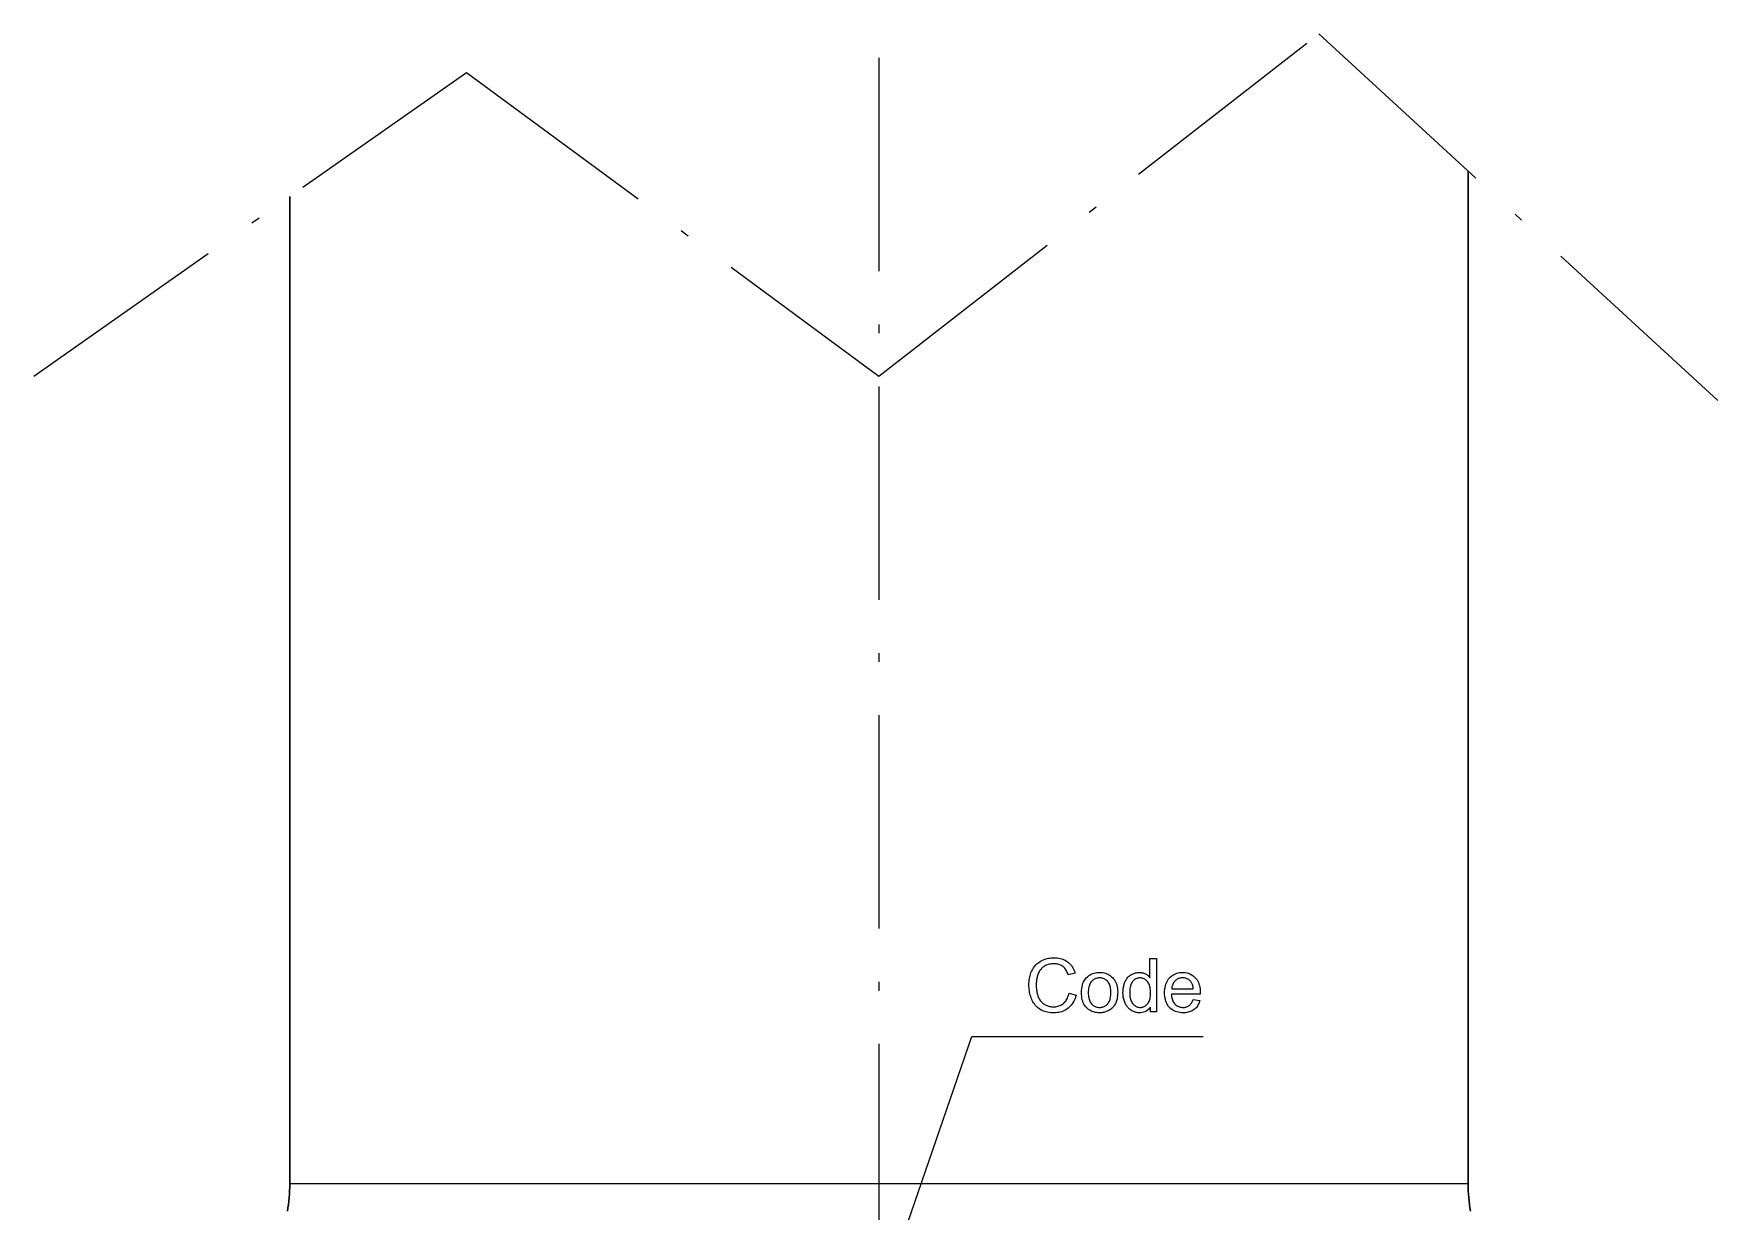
# Model space of a CAD drawing. Extents: x 0 to 420, y 0 to 594.
# Drawn here: x 225.1 to 320, y 286.7 to 352.9 of the extents above; entities that cross this region are included whole.
import ezdxf

# ---------------------------------------------------------------- set-up
doc = ezdxf.new("R2010")
doc.units = 0
doc.linetypes.add('DASHDOT', pattern=[18.5, 12, -3, 0.5, -3])

msp = doc.modelspace()

# ---------------------------------------------------------------- linework, layer by layer
at = {"linetype": 'DASHDOT', "lineweight": 13}
for p, q in [((272.683, 333.683), (297.436, 352.95)), ((297.436, 352.95), (319.964, 332.229)), ((272.683, 351.588), (272.683, 260.119)), ((225.129, 333.683), (249.474, 350.769)), ((249.474, 350.769), (272.683, 333.683))]:
    msp.add_line(p, q, dxfattribs=at)
at = {"lineweight": 30}
for p, q in [((305.833, 288.215), (305.833, 345.226)), ((239.533, 288.215), (239.533, 343.792))]:
    msp.add_line(p, q, dxfattribs=at)
at = {"lineweight": 13}
msp.add_line((288.576, 288.215), (239.533, 288.215), dxfattribs=at)
at = {"lineweight": 13, "ltscale": 0.431426}
msp.add_line((305.833, 288.215), (288.576, 288.215), dxfattribs=at)
at = {"lineweight": 13}
for points in [[(283.378, 298.943), (283.775, 298.843), (283.748, 298.747), (283.717, 298.656), (283.682, 298.57), (283.643, 298.489), (283.6, 298.412), (283.553, 298.34), (283.502, 298.272), (283.447, 298.209), (283.388, 298.151), (283.325, 298.097), (283.259, 298.048), (283.19, 298.004), (283.118, 297.966), (283.043, 297.933), (282.965, 297.904), (282.884, 297.881), (282.801, 297.863), (282.714, 297.85), (282.625, 297.843), (282.533, 297.84), (282.437, 297.842), (282.346, 297.848), (282.258, 297.858), (282.173, 297.872), (282.093, 297.889), (282.016, 297.911), (281.942, 297.937), (281.872, 297.966), (281.806, 298), (281.744, 298.038), (281.684, 298.079), (281.628, 298.124), (281.574, 298.172), (281.524, 298.224), (281.476, 298.279), (281.431, 298.338), (281.389, 298.401), (281.35, 298.467), (281.314, 298.536), (281.281, 298.61), (281.251, 298.685), (281.224, 298.762), (281.2, 298.839), (281.18, 298.918), (281.162, 298.998), (281.148, 299.079), (281.137, 299.161), (281.129, 299.244), (281.124, 299.328), (281.123, 299.414), (281.124, 299.506), (281.13, 299.596), (281.139, 299.684), (281.151, 299.77), (281.167, 299.852), (281.187, 299.933), (281.21, 300.011), (281.237, 300.087), (281.268, 300.16), (281.302, 300.231), (281.339, 300.299), (281.379, 300.364), (281.423, 300.426), (281.469, 300.484), (281.519, 300.538), (281.571, 300.59), (281.626, 300.638), (281.685, 300.682), (281.747, 300.723), (281.811, 300.761), (281.878, 300.796), (281.946, 300.826), (282.015, 300.854), (282.086, 300.877), (282.158, 300.897), (282.232, 300.913), (282.306, 300.926), (282.383, 300.935), (282.46, 300.941), (282.539, 300.942), (282.627, 300.94), (282.713, 300.933), (282.796, 300.922), (282.876, 300.906), (282.953, 300.885), (283.027, 300.86), (283.099, 300.83), (283.167, 300.796), (283.233, 300.757), (283.296, 300.713), (283.355, 300.665), (283.411, 300.614), (283.463, 300.559), (283.512, 300.5), (283.556, 300.437), (283.597, 300.371), (283.634, 300.301), (283.668, 300.227), (283.698, 300.15), (283.724, 300.069), (283.333, 299.977), (283.311, 300.04), (283.287, 300.1), (283.262, 300.157), (283.234, 300.21), (283.205, 300.259), (283.174, 300.305), (283.14, 300.348), (283.105, 300.386), (283.069, 300.422), (283.03, 300.453), (282.989, 300.482), (282.946, 300.507), (282.901, 300.53), (282.855, 300.549), (282.806, 300.565), (282.755, 300.579), (282.702, 300.589), (282.647, 300.597), (282.59, 300.601), (282.53, 300.603), (282.462, 300.601), (282.397, 300.596), (282.333, 300.588), (282.272, 300.576), (282.213, 300.561), (282.156, 300.543), (282.102, 300.521), (282.05, 300.497), (282, 300.468), (281.952, 300.437), (281.907, 300.403), (281.865, 300.366), (281.825, 300.327), (281.789, 300.286), (281.755, 300.243), (281.723, 300.197), (281.695, 300.149), (281.669, 300.099), (281.646, 300.047), (281.626, 299.992), (281.608, 299.936), (281.592, 299.879), (281.578, 299.823), (281.566, 299.766), (281.555, 299.708), (281.547, 299.65), (281.54, 299.592), (281.536, 299.534), (281.533, 299.475), (281.532, 299.416), (281.533, 299.34), (281.536, 299.267), (281.542, 299.195), (281.55, 299.125), (281.56, 299.057), (281.572, 298.992), (281.586, 298.928), (281.603, 298.866), (281.622, 298.806), (281.643, 298.748), (281.667, 298.692), (281.693, 298.639), (281.721, 298.589), (281.752, 298.542), (281.786, 298.498), (281.822, 298.457), (281.86, 298.419), (281.901, 298.383), (281.944, 298.351), (281.99, 298.321), (282.038, 298.294), (282.086, 298.27), (282.135, 298.249), (282.185, 298.231), (282.235, 298.215), (282.287, 298.202), (282.339, 298.192), (282.392, 298.185), (282.445, 298.181), (282.5, 298.18), (282.565, 298.182), (282.629, 298.187), (282.691, 298.197), (282.75, 298.211), (282.808, 298.228), (282.863, 298.249), (282.917, 298.274), (282.968, 298.303), (283.017, 298.336), (283.065, 298.372), (283.109, 298.412), (283.151, 298.457), (283.19, 298.504), (283.226, 298.556), (283.258, 298.611), (283.288, 298.67), (283.315, 298.733), (283.339, 298.799), (283.36, 298.869)], [(287.957, 297.891), (287.957, 298.165), (287.914, 298.104), (287.867, 298.049), (287.816, 298.001), (287.761, 297.959), (287.702, 297.923), (287.639, 297.894), (287.573, 297.871), (287.502, 297.855), (287.428, 297.845), (287.35, 297.842), (287.298, 297.844), (287.247, 297.848), (287.198, 297.855), (287.148, 297.865), (287.1, 297.878), (287.053, 297.894), (287.006, 297.912), (286.961, 297.934), (286.916, 297.958), (286.872, 297.985), (286.829, 298.015), (286.789, 298.047), (286.75, 298.082), (286.713, 298.118), (286.678, 298.157), (286.646, 298.198), (286.615, 298.242), (286.586, 298.287), (286.559, 298.335), (286.534, 298.385), (286.511, 298.438), (286.491, 298.491), (286.473, 298.546), (286.458, 298.603), (286.444, 298.661), (286.434, 298.721), (286.425, 298.783), (286.419, 298.845), (286.416, 298.91), (286.414, 298.976), (286.416, 299.04), (286.419, 299.104), (286.424, 299.166), (286.432, 299.226), (286.442, 299.286), (286.454, 299.345), (286.468, 299.402), (286.484, 299.458), (286.502, 299.513), (286.523, 299.566), (286.546, 299.618), (286.571, 299.667), (286.598, 299.714), (286.627, 299.758), (286.659, 299.8), (286.692, 299.84), (286.728, 299.877), (286.766, 299.911), (286.806, 299.943), (286.848, 299.972), (286.892, 299.999), (286.937, 300.023), (286.983, 300.044), (287.03, 300.063), (287.078, 300.078), (287.127, 300.091), (287.177, 300.101), (287.228, 300.108), (287.28, 300.112), (287.333, 300.114), (287.372, 300.113), (287.41, 300.11), (287.447, 300.106), (287.484, 300.1), (287.519, 300.093), (287.554, 300.084), (287.587, 300.073), (287.62, 300.061), (287.652, 300.046), (287.683, 300.031), (287.713, 300.014), (287.742, 299.996), (287.77, 299.977), (287.797, 299.956), (287.822, 299.935), (287.847, 299.913), (287.87, 299.89), (287.892, 299.866), (287.913, 299.841), (287.933, 299.815), (287.933, 300.891), (288.299, 300.891), (288.299, 297.891)], [(284.08, 298.978), (284.083, 299.095), (284.093, 299.207), (284.11, 299.312), (284.133, 299.411), (284.163, 299.503), (284.2, 299.59), (284.244, 299.67), (284.294, 299.743), (284.351, 299.811), (284.415, 299.872), (284.472, 299.918), (284.532, 299.959), (284.594, 299.995), (284.659, 300.027), (284.726, 300.053), (284.796, 300.075), (284.868, 300.092), (284.942, 300.104), (285.019, 300.111), (285.099, 300.114), (285.187, 300.111), (285.271, 300.102), (285.353, 300.087), (285.431, 300.067), (285.506, 300.04), (285.578, 300.008), (285.646, 299.97), (285.711, 299.926), (285.773, 299.876), (285.831, 299.82), (285.885, 299.759), (285.934, 299.694), (285.976, 299.624), (286.013, 299.549), (286.045, 299.47), (286.07, 299.387), (286.09, 299.299), (286.104, 299.207), (286.113, 299.11), (286.116, 299.009), (286.114, 298.926), (286.111, 298.848), (286.104, 298.773), (286.096, 298.702), (286.084, 298.634), (286.07, 298.57), (286.054, 298.509), (286.035, 298.452), (286.014, 298.398), (285.99, 298.349), (285.964, 298.302), (285.935, 298.257), (285.904, 298.214), (285.871, 298.173), (285.835, 298.135), (285.798, 298.099), (285.758, 298.065), (285.715, 298.033), (285.671, 298.003), (285.624, 297.975), (285.575, 297.95), (285.526, 297.927), (285.475, 297.907), (285.424, 297.89), (285.372, 297.875), (285.319, 297.863), (285.265, 297.854), (285.211, 297.847), (285.155, 297.843), (285.099, 297.842), (285.009, 297.845), (284.923, 297.854), (284.841, 297.868), (284.762, 297.889), (284.686, 297.915), (284.614, 297.947), (284.546, 297.986), (284.48, 298.029), (284.419, 298.079), (284.361, 298.135), (284.307, 298.196), (284.26, 298.262), (284.217, 298.334), (284.181, 298.41), (284.15, 298.492), (284.125, 298.579), (284.105, 298.671), (284.091, 298.768), (284.082, 298.87)], [(284.458, 298.978), (284.46, 298.896), (284.465, 298.819), (284.475, 298.746), (284.487, 298.677), (284.504, 298.613), (284.524, 298.552), (284.547, 298.496), (284.575, 298.444), (284.606, 298.396), (284.64, 298.353), (284.678, 298.313), (284.717, 298.278), (284.758, 298.247), (284.801, 298.22), (284.846, 298.197), (284.893, 298.178), (284.941, 298.164), (284.992, 298.153), (285.044, 298.147), (285.099, 298.145), (285.153, 298.147), (285.205, 298.153), (285.255, 298.164), (285.303, 298.178), (285.35, 298.197), (285.395, 298.22), (285.437, 298.247), (285.478, 298.279), (285.518, 298.314), (285.555, 298.354), (285.59, 298.398), (285.621, 298.446), (285.648, 298.499), (285.672, 298.556), (285.692, 298.617), (285.708, 298.683), (285.721, 298.753), (285.73, 298.828), (285.735, 298.907), (285.737, 298.99), (285.735, 299.069), (285.73, 299.144), (285.721, 299.214), (285.708, 299.281), (285.691, 299.344), (285.671, 299.404), (285.647, 299.459), (285.62, 299.51), (285.589, 299.557), (285.554, 299.601), (285.516, 299.64), (285.477, 299.676), (285.436, 299.707), (285.393, 299.734), (285.349, 299.757), (285.302, 299.775), (285.254, 299.79), (285.204, 299.8), (285.152, 299.807), (285.099, 299.809), (285.044, 299.807), (284.992, 299.8), (284.941, 299.79), (284.893, 299.776), (284.846, 299.757), (284.801, 299.734), (284.758, 299.707), (284.717, 299.676), (284.678, 299.641), (284.64, 299.602), (284.606, 299.559), (284.575, 299.511), (284.547, 299.459), (284.524, 299.403), (284.504, 299.343), (284.487, 299.278), (284.475, 299.209), (284.465, 299.136), (284.46, 299.059)], [(286.793, 298.976), (286.795, 298.894), (286.8, 298.817), (286.809, 298.744), (286.821, 298.676), (286.837, 298.611), (286.856, 298.551), (286.879, 298.495), (286.906, 298.443), (286.936, 298.395), (286.969, 298.352), (287.005, 298.312), (287.042, 298.277), (287.08, 298.246), (287.12, 298.219), (287.161, 298.197), (287.203, 298.178), (287.247, 298.164), (287.291, 298.153), (287.337, 298.147), (287.384, 298.145), (287.432, 298.147), (287.478, 298.153), (287.523, 298.163), (287.566, 298.177), (287.608, 298.194), (287.648, 298.216), (287.687, 298.242), (287.724, 298.271), (287.76, 298.305), (287.795, 298.342), (287.827, 298.384), (287.856, 298.43), (287.881, 298.48), (287.903, 298.534), (287.921, 298.592), (287.937, 298.654), (287.948, 298.721), (287.957, 298.791), (287.962, 298.866), (287.964, 298.945), (287.962, 299.032), (287.957, 299.114), (287.948, 299.191), (287.936, 299.264), (287.921, 299.332), (287.902, 299.395), (287.879, 299.453), (287.854, 299.507), (287.824, 299.556), (287.792, 299.6), (287.757, 299.64), (287.72, 299.675), (287.681, 299.706), (287.641, 299.734), (287.6, 299.757), (287.557, 299.775), (287.512, 299.79), (287.466, 299.8), (287.418, 299.807), (287.368, 299.809), (287.32, 299.807), (287.273, 299.801), (287.228, 299.791), (287.185, 299.777), (287.143, 299.759), (287.103, 299.737), (287.064, 299.71), (287.027, 299.68), (286.992, 299.646), (286.958, 299.608), (286.927, 299.566), (286.898, 299.519), (286.874, 299.467), (286.852, 299.411), (286.834, 299.35), (286.819, 299.284), (286.808, 299.214), (286.8, 299.139), (286.795, 299.06)], [(290.366, 298.591), (290.747, 298.544), (290.727, 298.479), (290.705, 298.417), (290.679, 298.357), (290.65, 298.301), (290.618, 298.248), (290.583, 298.198), (290.545, 298.15), (290.504, 298.106), (290.46, 298.065), (290.413, 298.026), (290.363, 297.991), (290.31, 297.96), (290.255, 297.932), (290.197, 297.908), (290.136, 297.888), (290.072, 297.872), (290.006, 297.859), (289.937, 297.849), (289.865, 297.844), (289.791, 297.842), (289.698, 297.845), (289.608, 297.854), (289.523, 297.869), (289.441, 297.889), (289.364, 297.916), (289.29, 297.948), (289.22, 297.986), (289.155, 298.03), (289.093, 298.08), (289.035, 298.136), (288.982, 298.197), (288.934, 298.263), (288.892, 298.333), (288.856, 298.409), (288.825, 298.489), (288.8, 298.573), (288.781, 298.663), (288.767, 298.757), (288.758, 298.856), (288.756, 298.959), (288.758, 299.067), (288.767, 299.169), (288.781, 299.266), (288.801, 299.359), (288.826, 299.447), (288.857, 299.529), (288.894, 299.607), (288.936, 299.68), (288.984, 299.748), (289.038, 299.811), (289.096, 299.868), (289.158, 299.92), (289.223, 299.965), (289.291, 300.005), (289.362, 300.038), (289.437, 300.065), (289.516, 300.086), (289.597, 300.102), (289.682, 300.111), (289.771, 300.114), (289.856, 300.111), (289.939, 300.102), (290.018, 300.087), (290.094, 300.066), (290.167, 300.039), (290.236, 300.007), (290.303, 299.968), (290.366, 299.924), (290.426, 299.873), (290.483, 299.817), (290.535, 299.755), (290.582, 299.689), (290.624, 299.617), (290.66, 299.541), (290.69, 299.46), (290.715, 299.374), (290.734, 299.283), (290.748, 299.188), (290.756, 299.087), (290.759, 298.982), (290.759, 298.975), (290.759, 298.968), (290.759, 298.959), (290.759, 298.951), (290.758, 298.941), (290.758, 298.931), (290.758, 298.92), (290.758, 298.909), (290.757, 298.897), (290.757, 298.884), (289.136, 298.884), (289.142, 298.814), (289.151, 298.747), (289.163, 298.684), (289.178, 298.624), (289.197, 298.568), (289.219, 298.514), (289.244, 298.465), (289.272, 298.418), (289.304, 298.375), (289.339, 298.335), (289.376, 298.299), (289.415, 298.267), (289.456, 298.238), (289.499, 298.214), (289.543, 298.193), (289.59, 298.175), (289.638, 298.162), (289.688, 298.153), (289.74, 298.147), (289.793, 298.145), (289.833, 298.146), (289.872, 298.149), (289.909, 298.155), (289.946, 298.162), (289.981, 298.172), (290.015, 298.183), (290.048, 298.197), (290.079, 298.213), (290.11, 298.231), (290.139, 298.251), (290.167, 298.274), (290.194, 298.299), (290.22, 298.327), (290.244, 298.357), (290.267, 298.39), (290.289, 298.425), (290.31, 298.463), (290.33, 298.503), (290.349, 298.546)], [(289.157, 299.187), (290.37, 299.187), (290.364, 299.24), (290.357, 299.291), (290.347, 299.339), (290.336, 299.384), (290.323, 299.427), (290.308, 299.466), (290.292, 299.503), (290.273, 299.538), (290.253, 299.569), (290.231, 299.598), (290.195, 299.638), (290.156, 299.675), (290.116, 299.706), (290.074, 299.734), (290.029, 299.758), (289.982, 299.777), (289.933, 299.792), (289.883, 299.802), (289.83, 299.809), (289.775, 299.811), (289.725, 299.809), (289.676, 299.804), (289.63, 299.795), (289.585, 299.784), (289.541, 299.768), (289.499, 299.75), (289.459, 299.728), (289.42, 299.702), (289.383, 299.673), (289.348, 299.641), (289.315, 299.606), (289.285, 299.568), (289.258, 299.529), (289.234, 299.487), (289.214, 299.442), (289.196, 299.396), (289.182, 299.347), (289.17, 299.296), (289.162, 299.242)]]:
    msp.add_lwpolyline(points, close=True, dxfattribs=at)
msp.add_lwpolyline([(269.709, 272.687), (277.914, 296.503), (290.933, 296.503)], dxfattribs=at)
at = {"lineweight": 30}
for centre, start, end in [((230.533, 288.215), 350.11621, 0), ((314.833, 288.215), 180.00001, 189.8838)]:
    msp.add_arc(centre, 9, start, end, dxfattribs=at)

doc.saveas('drawing.dxf')
